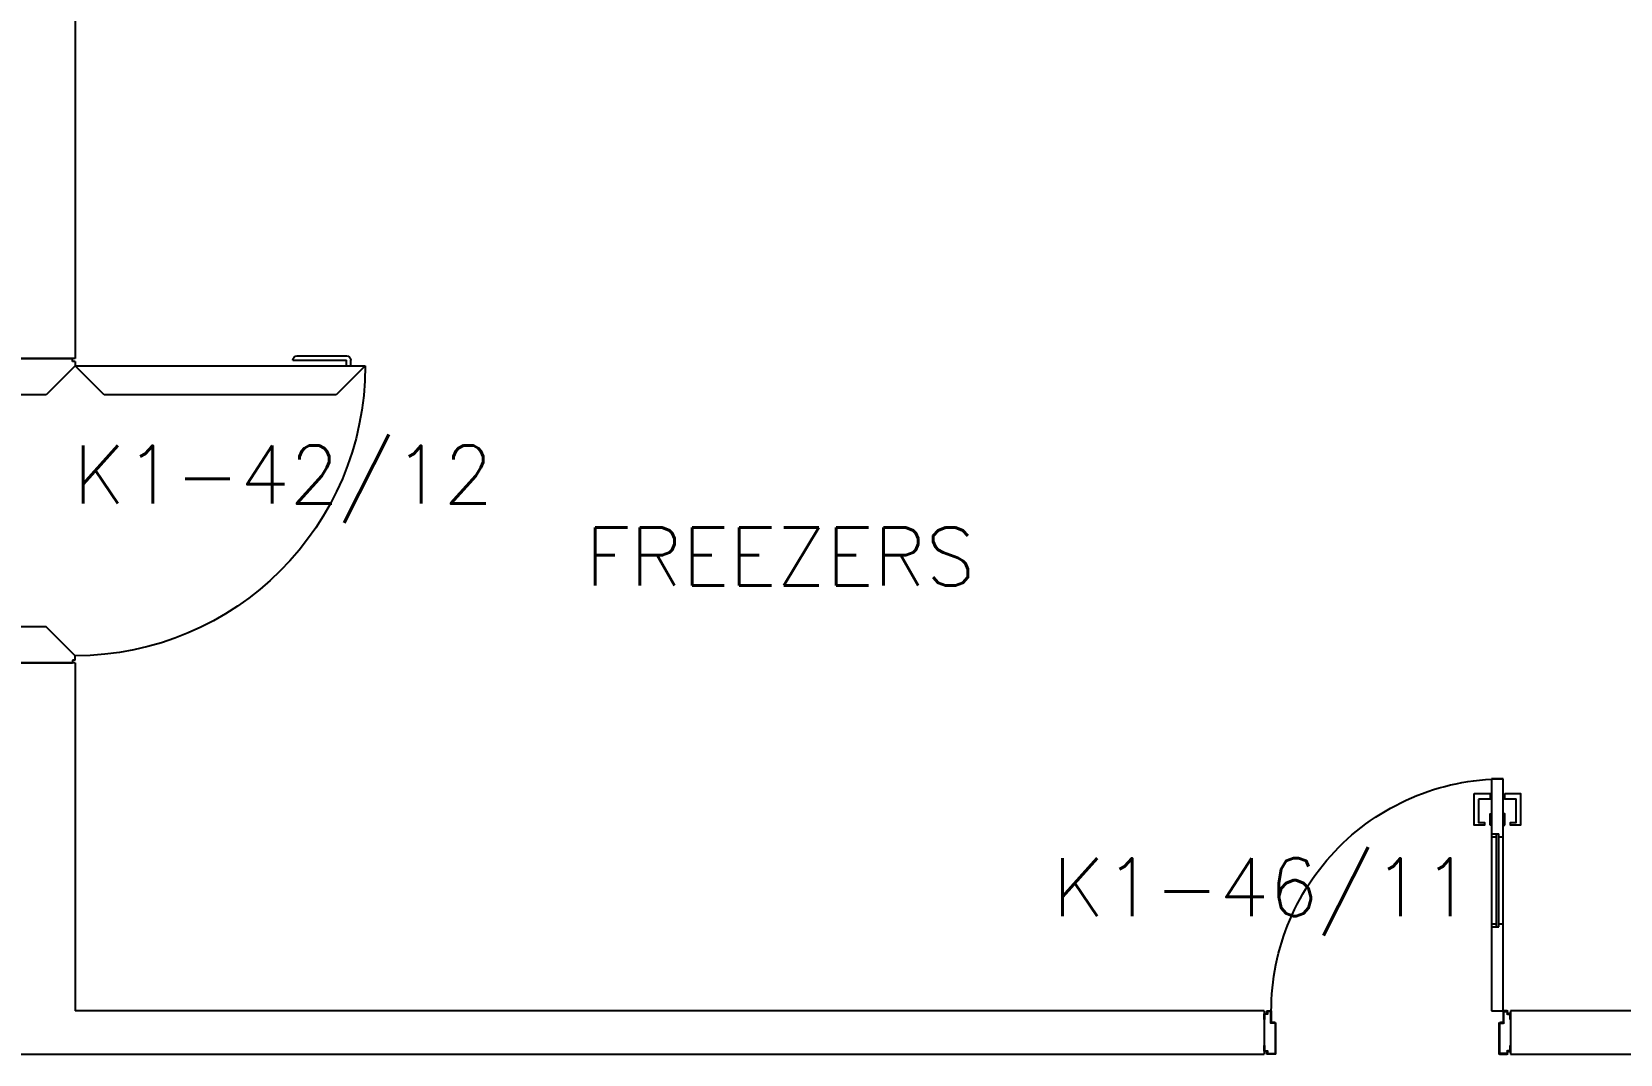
# Model space of a CAD drawing. Header units: millimetres. Extents: x 1887 to 2405, y 1100 to 1335.
# Drawn here: x 2179.41 to 2184.89, y 1267.45 to 1270.98 of the extents above; entities that cross this region are included whole.
import ezdxf

# ---------------------------------------------------------------- set-up
doc = ezdxf.new("R2010")
doc.units = ezdxf.units.MM
for name, color, linetype in [('AR-ALV', 2, 'Continuous'), ('AR-PORTA', 1, 'Continuous'), ('ENDEREÇO', 2, 'Continuous'), ('maçaneta', 1, 'Continuous'), ('mov', 1, 'Continuous'), ('PM-PERFIL U-C', 2, 'Continuous'), ('PM-VIDRO', 1, 'Continuous'), ('pm1', 2, 'Continuous'), ('pm2', 2, 'Continuous'), ('TEXTO', 2, 'Continuous')]:
    doc.layers.add(name, color=color, linetype=linetype)
doc.styles.add('UNB-100', font='simplex.shx', dxfattribs={"height": 0.2})
doc.styles.add('UNB1-100', font='simplex.shx', dxfattribs={"height": 0.2})

# ---------------------------------------------------------------- blocks, each defined once
blk = doc.blocks.new('PE1')
at = {"layer": 'maçaneta'}
for p, q in [((-0.025, 1.25), (-0.005, 1.25)), ((-0.025, 1.235), (-0.005, 1.235)), ((-0.005, 1.05), (-0.005, 1.235)), ((0.01, 1.065), (0.01, 1.235))]:
    blk.add_line(p, q, dxfattribs=at)
for centre, start, end in [((-0.005, 1.235), 360, 90), ((-0.005, 1.065), 270, 360)]:
    blk.add_arc(centre, 0.015, start, end, dxfattribs=at)
at = {"layer": 'mov'}
blk.add_arc((-0.025, 0.3), 1, 90, 180, dxfattribs=at)
at = {"layer": 'pm1'}
for p, q in [((-0.025, 1.3), (-0.125, 1.2)), ((-0.025, 1.3), (-0.025, 1.3)), ((-0.025, 0.3), (-0.025, 1.3)), ((-0.125, 1.2), (-0.125, 0.4)), ((-0.125, 0.4), (-0.025, 0.3)), ((-1.04, 0.29), (-1.05, 0.29)), ((-1.05, 0.01), (-1.05, 0.29)), ((-1.04, 0.3), (-1.025, 0.3)), ((-1.04, 0.3), (-1.04, 0.29)), ((-1.025, 0.3), (-0.925, 0.2)), ((-0.025, 0.3), (-0.125, 0.2)), ((-0.025, 0.3), (-0.025, 0.3)), ((-0.01, 0.3), (-0.025, 0.3)), ((-0.01, 0.3), (-0.01, 0.29)), ((-0.925, 0.2), (-0.925, 0)), ((-0.125, 0.2), (-0.125, 0)), ((-1.04, 0.01), (-1.05, 0.01)), ((-1.04, 0), (-1.04, 0.01)), ((-0.925, 0), (-1.04, 0)), ((-0.125, 0), (-0.01, 0)), ((-0.01, 0), (-0.01, 0.01))]:
    blk.add_line(p, q, dxfattribs=at)
at = {"layer": 'pm2'}
for p, q in [((-0.01, 0.29), (0, 0.29)), ((0, 0.01), (0, 0.29)), ((-0.01, 0.01), (0, 0.01))]:
    blk.add_line(p, q, dxfattribs=at)
blk = doc.blocks.new('PM3V')
at = {"layer": 'maçaneta'}
for points in [[(0.02, 0.9), (-0.035, 0.9), (-0.035, 0.79), (0, 0.79), (0, 0.8), (-0.02, 0.8), (-0.02, 0.8785, -0.414214), (-0.0185, 0.88), (0.02, 0.88)], [(0.125, 0.9), (0.07, 0.9), (0.07, 0.88), (0.1085, 0.88, -0.414214), (0.11, 0.8785), (0.11, 0.8), (0.09, 0.8), (0.09, 0.79), (0.125, 0.79)]]:
    blk.add_lwpolyline(points, format="xyb", close=True, dxfattribs=at)
for points in [[(0.02, 0.79), (0.02, 0.83), (0.025, 0.83), (0.025, 0.79)], [(0.07, 0.79), (0.07, 0.83), (0.065, 0.83), (0.065, 0.79)]]:
    blk.add_lwpolyline(points, close=True, dxfattribs=at)
at = {"layer": 'mov'}
blk.add_arc((0.025, 0.15), 0.8, 356.8472, 90, dxfattribs=at)
at = {"layer": 'PM-PERFIL U-C'}
for p, q in [((0, 0.12), (0, 0.1385)), ((0.002, 0.12), (0, 0.12)), ((0.0015, 0.14), (0.01, 0.14)), ((0.002, 0.138), (0.002, 0.12)), ((0.0105, 0.138), (0.002, 0.138)), ((0.01, 0.14), (0.01, 0.1485)), ((0.0115, 0.15), (0.0235, 0.15)), ((0.012, 0.148), (0.012, 0.1395)), ((0.023, 0.148), (0.012, 0.148)), ((0.023, 0.1085), (0.023, 0.148)), ((0.025, 0.1485), (0.025, 0.109)), ((0.825, 0.1485), (0.825, 0.109)), ((0.8385, 0.15), (0.8265, 0.15)), ((0.827, 0.148), (0.838, 0.148)), ((0.827, 0.1085), (0.827, 0.148)), ((0.838, 0.148), (0.838, 0.1395)), ((0.8395, 0.138), (0.848, 0.138)), ((0.84, 0.14), (0.84, 0.1485)), ((0.8485, 0.14), (0.84, 0.14)), ((0.848, 0.138), (0.848, 0.12)), ((0.848, 0.12), (0.85, 0.12)), ((0.85, 0.12), (0.85, 0.1385)), ((0.038, 0.107), (0.0245, 0.107)), ((0.0385, 0.109), (0.025, 0.109)), ((0.038, 0.107), (0.038, 0.002)), ((0.04, 0.1075), (0.04, 0.0015)), ((0.81, 0.1075), (0.81, 0.0015)), ((0.8115, 0.109), (0.825, 0.109)), ((0.812, 0.107), (0.8255, 0.107)), ((0.812, 0.107), (0.812, 0.002)), ((0, 0.03), (0.002, 0.03)), ((0, 0.0115), (0, 0.03)), ((0.01, 0.01), (0.0015, 0.01)), ((0.002, 0.03), (0.002, 0.012)), ((0.002, 0.012), (0.0105, 0.012)), ((0.01, 0.0015), (0.01, 0.01)), ((0.0385, 0), (0.0115, 0)), ((0.012, 0.0105), (0.012, 0.002)), ((0.012, 0.002), (0.038, 0.002)), ((0.8115, 0), (0.8385, 0)), ((0.838, 0.002), (0.812, 0.002)), ((0.838, 0.0105), (0.838, 0.002)), ((0.848, 0.012), (0.8395, 0.012)), ((0.84, 0.0015), (0.84, 0.01)), ((0.84, 0.01), (0.8485, 0.01)), ((0.85, 0.03), (0.848, 0.03)), ((0.848, 0.03), (0.848, 0.012)), ((0.85, 0.0115), (0.85, 0.03))]:
    blk.add_line(p, q, dxfattribs=at)
for centre, start, end in [((0.0015, 0.1385), 90, 180), ((0.0115, 0.1485), 90, 180), ((0.0105, 0.1395), 270, 0), ((0.0235, 0.1485), 360, 90), ((0.8265, 0.1485), 90, 180), ((0.8395, 0.1395), 180, 270), ((0.8385, 0.1485), 0, 90), ((0.8485, 0.1385), 0, 90), ((0.0245, 0.1085), 180, 270), ((0.0385, 0.1075), 0, 90), ((0.8115, 0.1075), 90, 180), ((0.8255, 0.1085), 270, 0), ((0.0015, 0.0115), 180, 270), ((0.0115, 0.0015), 180, 270), ((0.0105, 0.0105), 0, 90), ((0.0385, 0.0015), 269.9386, 0), ((0.8115, 0.0015), 180, 270.0614), ((0.8395, 0.0105), 90, 180), ((0.8385, 0.0015), 270, 0), ((0.8485, 0.0115), 270, 0)]:
    blk.add_arc(centre, 0.0015, start, end, dxfattribs=at)
at = {"layer": 'PM-VIDRO'}
for p, q in [((0.04, 0.45), (0.04, 0.75)), ((0.05, 0.75), (0.05, 0.45))]:
    blk.add_line(p, q, dxfattribs=at)
at = {"layer": 'pm1'}
for p, q in [((0.025, 0.95), (0.065, 0.95)), ((0.025, 0.75), (0.025, 0.95)), ((0.065, 0.95), (0.065, 0.76)), ((0.04, 0.75), (0.025, 0.75)), ((0.065, 0.76), (0.04, 0.76)), ((0.04, 0.75), (0.04, 0.76)), ((0.05, 0.76), (0.05, 0.75)), ((0.065, 0.75), (0.05, 0.75)), ((0.065, 0.76), (0.065, 0.75)), ((0.025, 0.15), (0.025, 0.45)), ((0.04, 0.45), (0.025, 0.45)), ((0.04, 0.44), (0.04, 0.45)), ((0.065, 0.44), (0.04, 0.44)), ((0.065, 0.45), (0.05, 0.45)), ((0.05, 0.45), (0.05, 0.44)), ((0.065, 0.45), (0.065, 0.44)), ((0.065, 0.44), (0.065, 0.15)), ((0.065, 0.15), (0.025, 0.15))]:
    blk.add_line(p, q, dxfattribs=at)
at = {"layer": 'pm2'}
for p, q in [((0.025, 0.45), (0.025, 0.75)), ((0.065, 0.75), (0.065, 0.45)), ((0.025, 0.15), (0.025, 0.109)), ((0.025, 0.109), (0.035, 0.109)), ((0.8252, 0.109), (0.8152, 0.109)), ((0.8152, 0), (0.8402, 0)), ((0.8402, 0.01), (0.8502, 0.01)), ((0.8402, 0), (0.8402, 0.01))]:
    blk.add_line(p, q, dxfattribs=at)

msp = doc.modelspace()

# ---------------------------------------------------------------- linework, layer by layer
at = {"layer": 'AR-ALV'}
for p, q in [((2179.5597, 1271.0485), (2179.5597, 1269.8485)), ((2179.5597, 1269.8485), (2179.2597, 1269.8485)), ((2179.5597, 1269.8485), (2179.2597, 1269.8485)), ((2179.5597, 1268.7985), (2179.2597, 1268.7985)), ((2179.5597, 1268.7985), (2179.5597, 1267.5985)), ((2183.6597, 1267.5987), (2179.5597, 1267.5985)), ((2183.6597, 1267.5987), (2183.6597, 1267.4487)), ((2185.4097, 1267.5985), (2184.5097, 1267.5985)), ((2184.5097, 1267.5985), (2184.5097, 1267.4485)), ((2175.5847, 1267.4485), (2183.6597, 1267.4487)), ((2183.6597, 1267.4487), (2183.6597, 1267.4487)), ((2184.5097, 1267.4485), (2185.4097, 1267.4485))]:
    msp.add_line(p, q, dxfattribs=at)

# ---------------------------------------------------------------- block references
at = {"layer": 'AR-PORTA', "xscale": -1, "rotation": 270}
msp.add_blockref('PE1', (2179.2597, 1269.8485), dxfattribs=at)
at = {"layer": 'AR-PORTA', "xscale": -1}
msp.add_blockref('PM3V', (2184.5097, 1267.4485), dxfattribs=at)

# ---------------------------------------------------------------- texts
at = {"layer": 'ENDEREÇO', "style": 'UNB1-100'}
for s, p in [('K1-42/12', (2179.5526, 1269.3487)), ('K1-46/11', (2182.9302, 1267.9248))]:
    msp.add_text(s, height=0.2, dxfattribs=at).set_placement(p)
at = {"layer": 'TEXTO', "style": 'UNB-100'}
msp.add_text('FREEZERS', height=0.2, dxfattribs=at).set_placement((2181.3182, 1269.0656))

doc.saveas('drawing.dxf')
